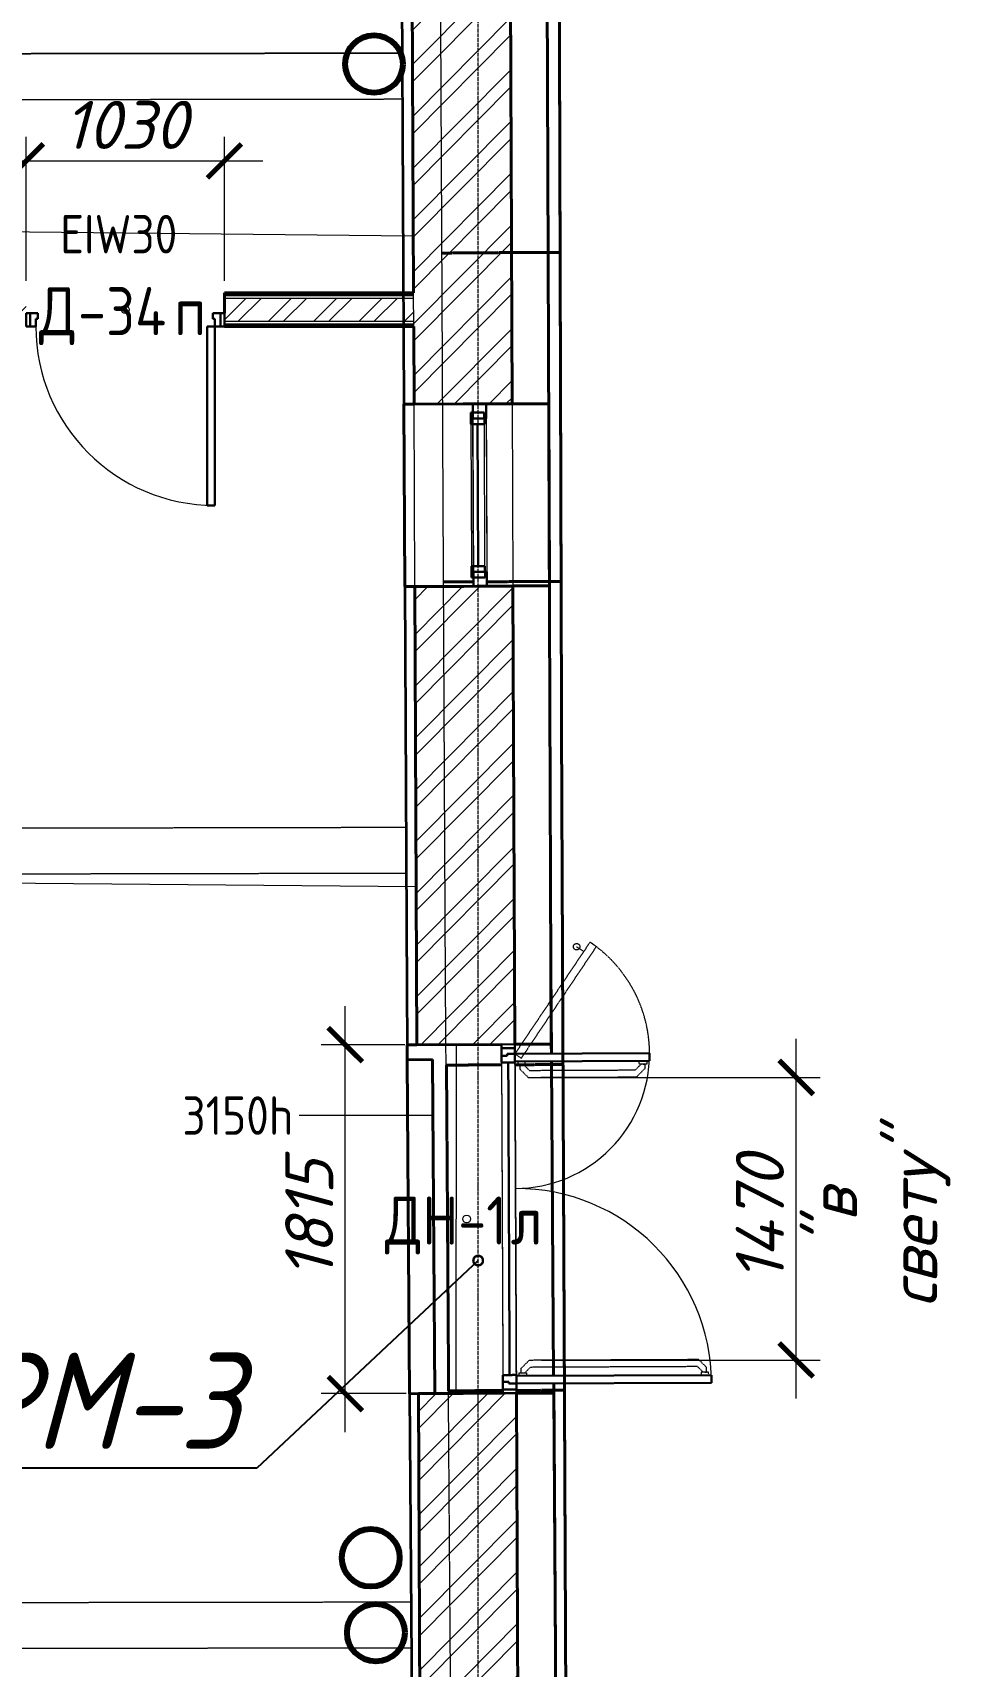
# Model space of a CAD drawing. Header units: millimetres. Extents: x 749182 to 2267578, y 70462 to 311449.
# Drawn here: x 2011814 to 2016590, y 100338 to 108835 of the extents above; entities that cross this region are included whole.
import ezdxf
from ezdxf import colors
from ezdxf.entities.mleader import LeaderData, LeaderLine
from ezdxf.math import Vec2, Vec3

# ---------------------------------------------------------------- set-up
doc = ezdxf.new("R2010")
doc.units = ezdxf.units.MM
for name, pattern in [('ADSK_Линия сетки', [25, 20, -2.5, 0, -2.5]), ('ADSK_Сверху', [4.5, 3, -1.5]), ('ADSK_Штриховая_ш2 п1', [3, 2, -1]), ('осеваяX2', [4, 2.5, -0.5, 0.5, -0.5])]:
    doc.linetypes.add(name, pattern=pattern)
doc.layers.get('Defpoints').update_dxf_attribs({"color": 255})
for name, color, linetype, lineweight in [('_ Окна', 7, 'Continuous', 30), ('Аннотация', 7, 'Continuous', 9), ('Витраж', 7, 'Continuous', 9), ('Двери', 7, 'Continuous', 20), ('Каркас', 7, 'Continuous', 9), ('Марки дверей', 7, 'Continuous', 20), ('Окна', 7, 'Continuous', 18), ('Оси', 165, 'осеваяX2', 13), ('Перекрытие', 7, 'Continuous', 18), ('Размер', 7, 'Continuous', 13), ('размеры', 7, 'Continuous', 9), ('Стены', 184, 'Continuous', 40), ('Стены внутренние', 7, 'Continuous', 18), ('Стены наружные', 7, 'Continuous', 18), ('Стены разрез', 7, 'Continuous', 35), ('Стены штриховка', 7, 'Continuous', 18), ('стояки', 7, 'Continuous', 9)]:
    doc.layers.add(name, color=color, linetype=linetype, lineweight=lineweight)
doc.layers.add('Линии', color=7, linetype='Continuous', lineweight=9, true_color=0x00a600)
doc.layers.add('планы со стояками отопление_dwg', color=7, linetype='Continuous', lineweight=9, true_color=0x767676)
doc.styles.add('GOST 2.304_new', font='isocpeur.ttf', dxfattribs={"width": 0.9, "oblique": 15})
doc.styles.add('GOST Common_1', font='GOST_Common.ttf', dxfattribs={"width": 0.9, "height": 250})
doc.styles.add('GOST Common_2', font='GOST_Common.ttf', dxfattribs={"width": 0.9, "height": 200})
doc.styles.add('М2', font='isocpeui.ttf')
doc.dimstyles.new('SPDS 1_100', dxfattribs={"dimscale": 100, "dimtxt": 2.5, "dimasz": 1.77, "dimexe": 1.25, "dimexo": 0.625, "dimtad": 1, "dimdec": 0, "dimrnd": 0.001, "dimzin": 9, "dimtxsty": 'М2', "dimblk": 'ARCHTICK', "dimcen": 2.5, "dimdle": 2, "dimclrt": 256, "dimadec": 0, "dimazin": 2, "dimtfac": 0.75, "dimtdec": 0, "dimtmove": 1, "dimatfit": 3, "dimfxl": 0, "dimtolj": 1, "dimlwd": 9, "dimlwe": 9, "dimarcsym": 0})

# ---------------------------------------------------------------- blocks, each defined once
blk = doc.blocks.new('Существующие стены 2 этаж - Существующие стены 2 этаж-699583-01 План 1-го этажа маркировочный')
at = {"layer": 'Стены', "color": 254, "linetype": 'ADSK_Сверху', "true_color": 0xe8c5d7}
for p, q in [((56321.4, 36945.7), (56344.1, 29409.7)), ((56336, 32075.4), (56328.2, 34669.6)), ((55719.9, 32072.1), (55926.7, 32074.1)), ((55926.7, 32074.1), (55719.9, 32072.1)), ((55926.7, 32074.1), (56336, 32075.4)), ((56336, 32075.4), (55926.7, 32074.1)), ((56341.2, 30364.1), (56336, 32075.4)), ((56341.2, 30364.1), (56336, 32075.4)), ((56336, 32075.4), (56341.2, 30364.1)), ((55885.6, 30362.5), (55728.2, 30361.6)), ((55728.2, 30361.6), (55885.6, 30362.5)), ((55963.7, 30362.9), (55955.6, 30362.9)), ((55955.6, 30362.9), (55963.7, 30362.9)), ((56341.2, 30364.1), (55963.7, 30362.9)), ((55963.7, 30362.9), (56341.2, 30364.1)), ((56344.1, 29409.7), (56341.2, 30364.1)), ((56351, 27851.8), (56344.1, 29409.7)), ((56344.1, 29409.7), (56381, 21103.7)), ((55745.3, 27848.6), (55741.4, 27848.6)), ((55741.4, 27848.6), (55745.3, 27848.6)), ((55741.4, 27848.6), (55745.3, 27848.6)), ((55745.3, 27848.6), (55741.4, 27848.6)), ((55745.3, 27848.6), (55970.3, 27850.1)), ((55970.3, 27850.1), (55745.3, 27848.6)), ((55756.4, 26154.6), (55745.3, 27848.6)), ((55745.3, 27848.6), (55756.4, 26154.6)), ((55970.3, 27850.1), (56031.4, 27850.3)), ((56031.4, 27850.3), (55970.3, 27850.1)), ((56101.4, 27850.6), (56351, 27851.8)), ((56351, 27851.8), (56101.4, 27850.6)), ((56358.5, 26157.8), (56351, 27851.8)), ((56358.5, 26157.8), (56351, 27851.8)), ((56351, 27851.8), (56358.5, 26157.8)), ((55753.6, 26154.6), (55756.4, 26154.6)), ((55756.4, 26154.6), (55753.6, 26154.6)), ((55756.4, 26154.6), (55753.6, 26154.6)), ((55753.6, 26154.6), (55756.4, 26154.6)), ((55981.3, 26156.1), (55756.4, 26154.6)), ((55756.4, 26154.6), (55981.3, 26156.1)), ((56038.8, 26156.4), (55981.3, 26156.1)), ((55981.3, 26156.1), (56038.8, 26156.4)), ((56358.5, 26157.8), (56108.8, 26156.7)), ((56108.8, 26156.7), (56358.5, 26157.8)), ((56369.3, 23741.1), (56358.5, 26157.8))]:
    blk.add_line(p, q, dxfattribs=at)
blk = doc.blocks.new('ADSK_БалкаЖБ_Прямоугольная - 238_4х558мм-821700-01 План 1-го этажа маркировочный')
at = {"layer": 'Каркас', "color": 253, "linetype": 'ADSK_Сверху', "true_color": 0xaaaaaa}
for p, q in [((-2970.8, 119.2), (-2970.8, -119.2)), ((-2970.8, 119.2), (2970.8, 119.2)), ((2970.8, -119.2), (2970.8, 119.2)), ((-2970.8, -119.2), (2970.8, -119.2))]:
    blk.add_line(p, q, dxfattribs=at)
blk = doc.blocks.new('ADSK_БалкаЖБ_Прямоугольная - 238_4х558мм-821702-01 План 1-го этажа маркировочный')
at = {"layer": 'Каркас', "color": 253, "linetype": 'ADSK_Сверху', "true_color": 0xaaaaaa}
for p, q in [((-2980.4, 119.2), (-2980.4, -119.2)), ((-2980.4, 119.2), (2980.4, 119.2)), ((2980.4, -119.2), (2980.4, 119.2)), ((-2980.4, -119.2), (2980.4, -119.2))]:
    blk.add_line(p, q, dxfattribs=at)
blk = doc.blocks.new('Прямоугольный импост - 70х20_56мм-1246268-01 План 1-го этажа маркировочный')
at = {"layer": 'Витраж', "color": 253, "linetype": 'ADSK_Сверху', "true_color": 0xaaaaaa}
for p, q in [((55951.6, 31288.6), (55881.6, 31288.3)), ((55881.6, 31288.3), (55881.9, 31212.3)), ((55951.6, 31288.6), (55951.9, 31212.6)), ((55885.4, 30414.3), (55885.7, 30338.3)), ((55885.7, 30338.3), (55955.7, 30338.6)), ((55955.4, 30414.6), (55955.7, 30338.6))]:
    blk.add_line(p, q, dxfattribs=at)
blk = doc.blocks.new('Прямоугольный импост - 70х20_56мм-1424571-01 План 1-го этажа маркировочный')
at = {"layer": 'Витраж', "color": 253, "linetype": 'ADSK_Сверху', "true_color": 0xaaaaaa}
for p, q in [((-76, 35), (0, 35)), ((0, 35), (0, -35)), ((0, -35), (-76, -35))]:
    blk.add_line(p, q, dxfattribs=at)
blk = doc.blocks.new('Прямоугольный импост - 70х20_56мм-1424572-01 План 1-го этажа маркировочный')
at = {"layer": 'Витраж', "color": 253, "linetype": 'ADSK_Сверху', "true_color": 0xaaaaaa}
for p, q in [((0, 35), (-76, 35)), ((0, -35), (0, 35)), ((-76, -35), (0, -35))]:
    blk.add_line(p, q, dxfattribs=at)
blk = doc.blocks.new('Прямоугольный импост - 70х60мм-1256187-01 План 1-го этажа маркировочный')
at = {"layer": 'Витраж', "color": 253, "linetype": 'ADSK_Сверху', "true_color": 0xaaaaaa}
for p, q in [((55951.9, 31212.6), (55881.9, 31212.3)), ((55881.9, 31212.3), (55885.4, 30414.3)), ((55951.9, 31212.6), (55955.4, 30414.6)), ((55885.4, 30414.3), (55955.4, 30414.6))]:
    blk.add_line(p, q, dxfattribs=at)
blk = doc.blocks.new('Витраж-тент - 75мм-2075144-01 План 1-го этажа маркировочный')
at = {"layer": '_ Окна', "color": 253, "linetype": 'ADSK_Сверху', "true_color": 0xaaaaaa}
for p, q in [((-887.5, 25), (-812.5, 25)), ((-812.5, 25), (-812.5, -45)), ((887.5, 25), (812.5, 25)), ((812.5, 25), (812.5, -45)), ((-812.5, -45), (-887.5, -45)), ((-812.5, -10), (812.5, -10)), ((812.5, -45), (887.5, -45))]:
    blk.add_line(p, q, dxfattribs=at)
at = {"layer": 'Окна', "color": 253, "linetype": 'ADSK_Сверху', "true_color": 0xaaaaaa}
for p, q in [((812.5, 25), (-812.5, 25)), ((-812.5, -45), (812.5, -45))]:
    blk.add_line(p, q, dxfattribs=at)
blk = doc.blocks.new('Прямоугольный импост - 70х20мм-2075044-01 План 1-го этажа маркировочный')
at = {"layer": 'Витраж', "color": 253, "linetype": 'ADSK_Сверху', "true_color": 0xaaaaaa}
for p, q in [((56031.1, 27936.8), (56038.8, 26161.8)), ((56101.1, 27937.1), (56108.8, 26162.1))]:
    blk.add_line(p, q, dxfattribs=at)
blk = doc.blocks.new('Прямоугольный импост - 70х20мм-2075145-01 План 1-го этажа маркировочный')
at = {"layer": 'Витраж', "color": 253, "linetype": 'ADSK_Сверху', "true_color": 0xaaaaaa}
for p, q in [((0, 45), (-20, 45)), ((-20, 45), (-20, -25)), ((0, -25), (0, 45)), ((-20, -25), (0, -25))]:
    blk.add_line(p, q, dxfattribs=at)
blk = doc.blocks.new('Прямоугольный импост - 70х20мм-2075146-01 План 1-го этажа маркировочный')
at = {"layer": 'Витраж', "color": 253, "linetype": 'ADSK_Сверху', "true_color": 0xaaaaaa}
for p, q in [((-20, -25), (-20, 45)), ((-20, 45), (0, 45)), ((0, 45), (0, -25)), ((0, -25), (-20, -25))]:
    blk.add_line(p, q, dxfattribs=at)
blk = doc.blocks.new('Существующие стены 1 эт - Существующие стены 1 эт-653793-01 План 1-го этажа маркировочный')
at = {"layer": 'Стены'}
for p, q in [((56256.8, 36643.2), (56287.6, 28354.9)), ((55523.7, 31285.7), (55576.6, 31285.9)), ((55528.3, 30338.7), (55523.7, 31285.7)), ((56086.6, 31287.8), (56276.7, 31288.5)), ((56276.7, 31288.5), (56280.2, 30341.5)), ((55580.7, 30338.9), (55528.3, 30338.7)), ((56280.2, 30341.5), (56090.7, 30340.8)), ((56287.6, 28354.9), (56290.7, 27908)), ((55591, 27954.9), (55540.6, 27954.7)), ((55541.2, 27876.5), (55540.6, 27954.7)), ((56290.3, 27958), (56101, 27957.1)), ((56290.3, 27958), (56290.7, 27908)), ((55672.6, 27877.5), (55541.2, 27876.5)), ((55672.6, 27877.5), (55541.2, 27876.5)), ((55553.7, 26139.6), (55541.2, 27876.5)), ((55685.1, 26140.6), (55672.6, 27877.5)), ((55685.1, 26140.6), (55672.6, 27877.5)), ((56291, 27868), (56302.3, 26233)), ((56291, 27868), (56302.3, 26233)), ((56302.6, 26193), (56339.4, 20901.7)), ((56302.6, 26193), (56303, 26143)), ((55553.7, 26139.6), (55685.1, 26140.6)), ((55831.6, 26141.6), (55685.1, 26140.6)), ((55971.6, 26142.6), (55831.6, 26141.6)), ((55971.6, 26142.6), (55971.6, 26141.6)), ((56108.8, 26142.2), (56303, 26143))]:
    blk.add_line(p, q, dxfattribs=at)
at = {"layer": 'Стены разрез'}
for p, q in [((56276.7, 31288.5), (56264.1, 34681.5)), ((55507.4, 34638.6), (55523.7, 31285.7)), ((55523.7, 31285.7), (56276.7, 31288.5)), ((56280.2, 30341.5), (55528.3, 30338.7)), ((55528.3, 30338.7), (55538.6, 28238.6)), ((56287.6, 28354.9), (56280.2, 30341.5)), ((56290.3, 27958), (56287.6, 28354.9)), ((55538.6, 28238.6), (55540.6, 27954.7)), ((55540.6, 27954.7), (56031, 27956.8)), ((56101, 27957.1), (56290.3, 27958)), ((55831.6, 26141.6), (55553.7, 26139.6)), ((55553.7, 26139.6), (55570.7, 23790.1)), ((55971.6, 26142.6), (55831.6, 26141.6)), ((55971.6, 26141.6), (55971.6, 26142.6)), ((56038.8, 26141.8), (55971.6, 26141.6)), ((56303, 26143), (56108.8, 26142.2)), ((56319.6, 23747.9), (56303, 26143))]:
    blk.add_line(p, q, dxfattribs=at)
blk = doc.blocks.new('Витраж-тент со смещением вовне - 60мм 30 сдвиг-1466954-01 План 1-го этажа маркировочный')
at = {"layer": '_ Окна'}
for p, q in [((-429, 25), (-429, -45)), ((-429, 25), (-369, 25)), ((-429, -45), (-429, 25)), ((-369, 25), (-369, -45)), ((429, 25), (369, 25)), ((369, 25), (369, -45)), ((429, -45), (429, 25)), ((429, -45), (429, 25)), ((-369, -45), (-429, -45)), ((-369, -10), (369, -10)), ((369, -45), (429, -45))]:
    blk.add_line(p, q, dxfattribs=at)
at = {"layer": 'Окна'}
for p, q in [((369, 25), (-369, 25)), ((-369, -45), (369, -45))]:
    blk.add_line(p, q, dxfattribs=at)
blk = doc.blocks.new('Прямоугольный импост - 70х20_56мм-V162-01 План 1-го этажа маркировочный')
at = {"layer": 'Витраж', "lineweight": 30}
for p, q in [((-76, 35), (0, 35)), ((-76, -35), (-76, 35)), ((0, 35), (0, -35)), ((0, -35), (-76, -35))]:
    blk.add_line(p, q, dxfattribs=at)
blk = doc.blocks.new('Прямоугольный импост - 70х20_56мм-V163-01 План 1-го этажа маркировочный')
at = {"layer": 'Витраж', "lineweight": 30}
for p, q in [((0, 35), (-76, 35)), ((-76, 35), (-76, -35)), ((0, -35), (0, 35)), ((-76, -35), (0, -35))]:
    blk.add_line(p, q, dxfattribs=at)
blk = doc.blocks.new('Прямоугольный импост - 70х60мм-V164-01 План 1-го этажа маркировочный')
at = {"layer": 'Витраж'}
for p, q in [((55885.4, 30414.3), (55881.9, 31212.3)), ((55951.9, 31212.6), (55955.4, 30414.6))]:
    blk.add_line(p, q, dxfattribs=at)
blk = doc.blocks.new('AC_Дверь_Однопольная_Стальная - Д-34п 1030х2200h-1983233-01 План 1-го этажа маркировочный')
at = {"layer": 'Двери', "lineweight": 30}
for p, q in [((-465, 1018), (-425, 1018)), ((-465, 88), (-465, 1018)), ((-425, 1018), (-425, 88)), ((-515, 88), (-495, 88)), ((-515, 18), (-515, 88)), ((-495, 88), (-465, 88)), ((-495, 18), (-495, 88)), ((-495, 88), (-495, 18)), ((-425, 88), (-465, 88)), ((-465, 88), (-465, 48)), ((465, 88), (495, 88)), ((465, 48), (465, 88)), ((495, 88), (495, 18)), ((495, 88), (515, 88)), ((495, 18), (495, 88)), ((515, 88), (515, 18)), ((-495, 18), (-515, 18)), ((-455, 18), (-495, 18)), ((-465, 48), (-455, 48)), ((-455, 48), (-455, 18)), ((455, 48), (465, 48)), ((455, 18), (455, 48)), ((495, 18), (455, 18)), ((515, 18), (495, 18))]:
    blk.add_line(p, q, dxfattribs=at)
at = {"layer": 'Двери'}
blk.add_arc((-465, 88), 930, 0, 90, dxfattribs=at)
blk = doc.blocks.new('AC_Дверь_Двупольная_Стальная - ДН-1л 1815х2110h-2039696-01 План 1-го этажа маркировочный')
at = {"layer": 'Двери', "linetype": 'ADSK_Сверху', "lineweight": 9}
for p, q in [((777.8, 1244.5), (735, 1201.7)), ((735, 323.4), (735, 1201.7)), ((801.5, 1225.7), (771.4, 1195.6)), ((771.4, 329.4), (771.4, 1195.6)), ((801.5, 1244.5), (777.8, 1244.5)), ((817.5, 1255), (801.5, 1255)), ((801.5, 1255), (801.5, 1216.5)), ((801.5, 1235.8), (801.5, 1244.5)), ((801.5, 1216.5), (817.5, 1216.5)), ((-817.5, 940), (-801.5, 940)), ((-801.5, 940), (-801.5, 901.5)), ((-801.5, 901.5), (-817.5, 901.5)), ((-801.5, 920.8), (-801.5, 929.5)), ((-801.5, 929.5), (-777.8, 929.5)), ((-801.5, 910.7), (-771.4, 880.6)), ((-777.8, 929.5), (-735, 886.7)), ((-771.4, 329.4), (-771.4, 880.6)), ((-735, 323.4), (-735, 886.7)), ((-801.5, 308.5), (-817.5, 308.5)), ((-817.5, 270), (-801.5, 270)), ((-801.5, 299.3), (-771.4, 329.4)), ((-801.5, 270), (-801.5, 308.5)), ((-801.5, 289.3), (-801.5, 280.6)), ((-801.5, 280.6), (-777.8, 280.6)), ((-777.8, 280.6), (-735, 323.4)), ((777.8, 280.6), (735, 323.4)), ((801.5, 299.3), (771.4, 329.4)), ((801.5, 280.6), (777.8, 280.6)), ((801.5, 270), (801.5, 308.5)), ((801.5, 308.5), (817.5, 308.5)), ((817.5, 270), (801.5, 270))]:
    blk.add_line(p, q, dxfattribs=at)
at = {"layer": 'Двери', "lineweight": 30}
for p, q in [((857.5, 1270), (817.5, 1270)), ((817.5, 1270), (817.5, 255)), ((857.5, 255), (857.5, 1270)), ((-857.5, 955), (-817.5, 955)), ((-857.5, 255), (-857.5, 955)), ((-817.5, 955), (-817.5, 255)), ((-907.5, 255), (-887.5, 255)), ((-907.5, 185), (-907.5, 255)), ((-887.5, 255), (-857.5, 255)), ((-887.5, 185), (-887.5, 255)), ((-887.5, 255), (-887.5, 185)), ((-817.5, 255), (-857.5, 255)), ((-857.5, 255), (-857.5, 215)), ((817.5, 255), (857.5, 255)), ((887.5, 255), (857.5, 255)), ((857.5, 255), (857.5, 215)), ((887.5, 185), (887.5, 255)), ((907.5, 255), (887.5, 255)), ((887.5, 255), (887.5, 185)), ((907.5, 185), (907.5, 255)), ((-887.5, 185), (-907.5, 185)), ((-847.5, 185), (-887.5, 185)), ((-857.5, 215), (-847.5, 215)), ((-847.5, 215), (-847.5, 185)), ((857.5, 215), (847.5, 215)), ((847.5, 215), (847.5, 185)), ((847.5, 185), (887.5, 185)), ((887.5, 185), (907.5, 185))]:
    blk.add_line(p, q, dxfattribs=at)
at = {"layer": 'Двери'}
for centre, radius, start, end in [((857.5, 255), 1015, 90, 180), ((-857.5, 255), 700, 360, 90)]:
    blk.add_arc(centre, radius, start, end, dxfattribs=at)
blk = doc.blocks.new('планы со стояками отопление_dwg-1484427-01 План 1-го этажа маркировочный')
at = {"layer": 'стояки', "lineweight": 80}
for centre in [(227764.2, 189132.3), (227747.2, 181363.3), (227773.6, 180974)]:
    blk.add_circle(centre, 149.9, dxfattribs=at)
blk = doc.blocks.new('ADSK_Марка_Дверь - Марка типа и комментарии-2020407-01 План 1-го этажа маркировочный')
at = {"layer": 'Марки дверей', "lineweight": 9}
blk.add_circle((0, 0), 0.2, dxfattribs=at)
blk = doc.blocks.new('_ArchTick')
at = {"color": 0, "linetype": 'ByBlock', "const_width": 0.15}
blk.add_lwpolyline([(-0.5, -0.5), (0.5, 0.5)], dxfattribs=at)
blk = doc.blocks.new('*D2932')
at = {"layer": 'Defpoints', "color": 0, "lineweight": 20, "transparency": 16777216}
for p in [(2012810.8, 108168.1), (2011780.8, 107482.7), (2012810.8, 107482.7)]:
    blk.add_point(p, dxfattribs=at)
at = {"layer": 'размеры', "color": 0, "lineweight": 9, "transparency": 16777216}
for p, q in [((2011780.8, 107545.2), (2011780.8, 108293.1)), ((2012810.8, 107545.2), (2012810.8, 108293.1)), ((2011580.8, 108168.1), (2013010.8, 108168.1))]:
    blk.add_line(p, q, dxfattribs=at)
at = {"layer": 'размеры', "color": 0, "lineweight": 9, "transparency": 16777216, "xscale": 177, "yscale": 177, "zscale": 177, "rotation": 180}
blk.add_blockref('_ArchTick', (2011780.8, 108168.1), dxfattribs=at)
at = {"layer": 'размеры', "color": 0, "lineweight": 9, "transparency": 16777216, "xscale": 177, "yscale": 177, "zscale": 177}
blk.add_blockref('_ArchTick', (2012810.8, 108168.1), dxfattribs=at)
at = {"layer": 'размеры', "lineweight": 20, "transparency": 16777216, "insert": (2012295.8, 108355.6), "char_height": 250, "width": 560.473, "attachment_point": 5, "style": 'М2'}
blk.add_mtext('\\A1;1030', dxfattribs=at)
blk = doc.blocks.new('*D2945')
at = {"layer": 'Defpoints', "color": 0, "lineweight": 20, "transparency": 16777216}
for p in [(2013439.4, 103571.5), (2013811.2, 103571.5), (2013819.1, 101756.6)]:
    blk.add_point(p, dxfattribs=at)
at = {"layer": 'размеры', "color": 0, "lineweight": 9, "transparency": 16777216}
for p, q in [((2013439.4, 101556.6), (2013439.4, 103771.5)), ((2013748.7, 103571.5), (2013314.4, 103571.5)), ((2013756.6, 101756.6), (2013314.4, 101756.6))]:
    blk.add_line(p, q, dxfattribs=at)
at = {"layer": 'размеры', "color": 0, "lineweight": 9, "transparency": 16777216, "xscale": 177, "yscale": 177, "zscale": 177}
for p, rotation in [((2013439.4, 103571.5), 90), ((2013439.4, 101756.6), 270)]:
    blk.add_blockref('_ArchTick', p, dxfattribs=dict(at, rotation=rotation))
at = {"layer": 'размеры', "lineweight": 20, "transparency": 16777216, "insert": (2013251.9, 102664.1), "char_height": 250, "width": 515.472, "attachment_point": 5, "rotation": 90, "style": 'М2'}
blk.add_mtext('\\A1;1815', dxfattribs=at)
blk = doc.blocks.new('*D2946')
at = {"layer": 'Defpoints', "color": 0, "lineweight": 20, "transparency": 16777216}
for p in [(2014390.3, 103401.5), (2015784.2, 103401.5), (2014396.7, 101931.6)]:
    blk.add_point(p, dxfattribs=at)
at = {"layer": 'размеры', "color": 0, "lineweight": 9, "transparency": 16777216}
for p, q in [((2015784.2, 101731.6), (2015784.2, 103601.5)), ((2014452.8, 103401.5), (2015909.2, 103401.5)), ((2014459.2, 101931.6), (2015909.2, 101931.6))]:
    blk.add_line(p, q, dxfattribs=at)
at = {"layer": 'размеры', "color": 0, "lineweight": 9, "transparency": 16777216, "xscale": 177, "yscale": 177, "zscale": 177}
for p, rotation in [((2015784.2, 103401.5), 90), ((2015784.2, 101931.6), 270)]:
    blk.add_blockref('_ArchTick', p, dxfattribs=dict(at, rotation=rotation))
at = {"layer": 'размеры', "lineweight": 20, "transparency": 16777216, "char_height": 250, "width": 1251.859, "attachment_point": 5, "rotation": 90, "style": 'М2'}
for s, insert in [('\\A1;"в свету"', (2016217.5, 102666.6)), ('\\A1;1470', (2015595.1, 102666.6))]:
    blk.add_mtext(s, dxfattribs=dict(at, insert=insert))
blk = doc.blocks.new('_DotSmall')
at = {"color": 0, "linetype": 'ByBlock', "lineweight": 35, "const_width": 0.5}
blk.add_lwpolyline([(-0.0625, 0, 1), (0.0625, 0, 1)], format="xyb", close=True, dxfattribs=at)

msp = doc.modelspace()

# ---------------------------------------------------------------- hatches: boundary and pattern name
at = {"layer": 'Стены внутренние', "lineweight": 9}
h = msp.add_hatch(dxfattribs=at)
h.set_pattern_fill('FP_1', color=256, style=0, pattern_type=2)
h.set_pattern_definition([(45, (1958220.23, 75616.62), (-117.8655, 117.8655), []), (45, (1958298.8, 75616.62), (-117.8655, 117.8655), [])])
h.paths.add_polyline_path([(2013794.9358, 107334.6869), (2013794.2955, 107454.6869), (2012810.7682, 107454.6869), (2012810.7682, 107334.6869), (2013794.4166, 107334.6869)])
h.paths.add_polyline_path([(2008872.898, 107334.6869), (2011780.7682, 107334.6869), (2011780.7682, 107454.6869), (2008713.5632, 107453.9662), (2008713.5632, 107334.6869), (2008741.5632, 107334.6869)])
at = {"layer": 'Стены наружные', "lineweight": 9}
h = msp.add_hatch(dxfattribs=at)
h.set_pattern_fill('FP_5', color=256, angle=45, style=0, pattern_type=2)
h.set_pattern_definition([(45.2479, (1958220.23, 75616.62), (-135.2854, 134.1198), []), (45.2479, (1958310.03, 75617), (-135.2854, 134.1198), [])])
h.paths.add_polyline_path([(2014351.9123, 96478.1885), (2014347.0935, 97591.9656), (2013837.0982, 97589.759), (2013841.8974, 96480.5433), (2014347.0935, 96478.2108)])
h.paths.add_polyline_path([(2013829.2239, 99409.742), (2014339.2191, 99411.9485), (2014329.0654, 101758.7487), (2013819.0702, 101756.5421), (2013828.7054, 99529.5912)])
h.paths.add_polyline_path([(2013811.2175, 103571.5251), (2014251.2134, 103573.4288), (2014251.2133, 103573.4494), (2014321.2127, 103573.7523), (2014310.9064, 105955.8333), (2013800.9111, 105953.6268), (2013809.99, 103855.2503)])
h.paths.add_polyline_path([(2013796.8009, 106903.6179), (2014306.7961, 106905.8244), (2014292.2443, 110269.1578), (2013782.2491, 110266.9513), (2013796.7946, 106905.0783)])
h.paths.add_polyline_path([(2013774.5911, 112036.9347), (2014284.5863, 112039.1412), (2014252.8434, 119375.8252), (2013742.8386, 119375.8252), (2013774.5911, 112037.0803)])

# ---------------------------------------------------------------- linework, layer by layer
at = {"layer": 'Аннотация'}
for p, q in [((2013205.3922, 103202.9215), (2013199.711, 103202.9215)), ((2013897.1073, 103202.9215), (2013205.3922, 103202.9215))]:
    msp.add_line(p, q, dxfattribs=at)
at = {"layer": 'Каркас', "color": 253, "linetype": 'ADSK_Сверху', "true_color": 0xb2b2b2}
for p, q in [((2013735.0417, 108728.7721), (2007827.7298, 108720.3451)), ((2013735.0417, 108728.7721), (2013735.3818, 108490.3723)), ((2007828.0699, 108481.9453), (2013735.3818, 108490.3723))]:
    msp.add_line(p, q, dxfattribs=at)
at = {"layer": 'Каркас', "color": 253, "linetype": 'ADSK_Сверху', "true_color": 0xaaaaaa}
for p, q in [((2007827.7298, 108720.3451), (2013735.0417, 108728.7721)), ((2013735.3818, 108490.3723), (2013735.0417, 108728.7721)), ((2007828.0699, 108481.9453), (2013735.3818, 108490.3723))]:
    msp.add_line(p, q, dxfattribs=at)
at = {"layer": 'Линии', "linetype": 'ADSK_Штриховая_ш2 п1'}
for p, q in [((2014321.429, 103523.7527), (2014712.1193, 104104.5807)), ((2014712.1193, 104104.5807), (2014745.3095, 104082.2555)), ((2014354.6192, 103501.4276), (2014745.3095, 104082.2555)), ((2014642.1856, 104081.2388), (2014679.5246, 104056.123)), ((2014321.2127, 103573.7523), (2014321.429, 103523.7527)), ((2014321.429, 103523.7527), (2014354.6192, 103501.4276))]:
    msp.add_line(p, q, dxfattribs=at)
msp.add_circle((2014642.1856, 104081.2388), 17, dxfattribs=at)
msp.add_arc((2014321.429, 103523.7527), 700, 0.07349367, 56.07349367, dxfattribs=at)
at = {"layer": 'Оси', "linetype": 'ADSK_Линия сетки'}
msp.add_line((2014130.1361, 71261.653), (2014130.1361, 120151.4054), dxfattribs=at)
at = {"layer": 'Перекрытие', "linetype": 'ADSK_Сверху'}
for p, q in [((2013916.7748, 112476.4221), (2013958.796, 103856.4597)), ((2013958.796, 103856.4597), (2014012.7723, 96379.6664))]:
    msp.add_line(p, q, dxfattribs=at)
at = {"layer": 'Перекрытие'}
for p, q in [((2011491.7995, 107803.2534), (2013793.0131, 107779.0801)), ((2007757.3826, 104447.5515), (2013807.6584, 104394.1353)), ((2014016.4998, 101757.988), (2014018.3171, 103572.4212))]:
    msp.add_line(p, q, dxfattribs=at)
at = {"layer": 'Стены внутренние', "lineweight": 40}
for p, q in [((2013794.2955, 107482.6869), (2012810.7682, 107482.6869)), ((2012810.7682, 107482.6869), (2012810.7682, 107376.6869)), ((2012810.7682, 107306.6869), (2013795.057, 107306.6869))]:
    msp.add_line(p, q, dxfattribs=at)
at = {"layer": 'Стены наружные', "lineweight": 40}
for p, q in [((2013782.2491, 110266.9513), (2013794.2955, 107482.6869)), ((2014306.7961, 106905.8244), (2014292.2443, 110269.1578)), ((2013795.057, 107306.6869), (2013796.8009, 106903.6179)), ((2013796.8009, 106903.6179), (2014306.7961, 106905.8244)), ((2014310.9064, 105955.8333), (2013800.9111, 105953.6268)), ((2014321.2127, 103573.7523), (2014310.9064, 105955.8333)), ((2013800.9111, 105953.6268), (2013811.2175, 103571.5251)), ((2013811.2175, 103571.5251), (2014251.2133, 103573.4288)), ((2014259.066, 101758.4458), (2013819.0702, 101756.5421)), ((2013819.0702, 101756.5421), (2013829.2239, 99409.742)), ((2014339.2191, 99411.9485), (2014329.0655, 101758.7487))]:
    msp.add_line(p, q, dxfattribs=at)
at = {"layer": 'Стены наружные'}
for p, q in [((2013800.9111, 105953.6268), (2013796.8058, 106902.4767)), ((2014306.7961, 106905.8244), (2014310.9064, 105955.8333)), ((2013819.0702, 101756.5421), (2013819.0701, 101756.5627))]:
    msp.add_line(p, q, dxfattribs=at)
at = {"layer": 'Стены штриховка'}
for p, q in [((2012810.7682, 107473.6869), (2013794.3344, 107473.6869)), ((2012810.7682, 107467.6869), (2013794.3604, 107467.6869)), ((2012810.7682, 107454.6869), (2013794.4166, 107454.6869)), ((2013795.057, 107306.6869), (2013794.2955, 107482.6869)), ((2012810.7682, 107334.6869), (2013794.9358, 107334.6869)), ((2012810.7682, 107321.6869), (2013794.9921, 107321.6869)), ((2012810.7682, 107315.6869), (2013795.018, 107315.6869))]:
    msp.add_line(p, q, dxfattribs=at)

# ---------------------------------------------------------------- block references
at = {"layer": '_ Окна', "rotation": 270.2478943676966}
msp.add_blockref('Витраж-тент со смещением вовне - 60мм 30 сдвиг-1466954-01 План 1-го этажа маркировочный', (2014138.8528, 106430.0933), dxfattribs=at)
at = {"layer": '_ Окна', "color": 253, "linetype": 'ADSK_Сверху', "true_color": 0xaaaaaa, "rotation": 270.2478943676963}
msp.add_blockref('Витраж-тент - 75мм-2075144-01 План 1-го этажа маркировочный', (2014300.1392, 102666.1093), dxfattribs=at)
at = {"layer": 'Витраж', "color": 253, "linetype": 'ADSK_Сверху', "true_color": 0xaaaaaa}
for name in ['Прямоугольный импост - 70х20_56мм-1246268-01 План 1-го этажа маркировочный', 'Прямоугольный импост - 70х60мм-1256187-01 План 1-го этажа маркировочный', 'Прямоугольный импост - 70х20мм-2075044-01 План 1-го этажа маркировочный']:
    msp.add_blockref(name, (1958220.2258, 75616.6187), dxfattribs=at)
for name, p, rotation in [('Прямоугольный импост - 70х20_56мм-1424572-01 План 1-го этажа маркировочный', (2014136.7977, 106905.0889), 90.24789436769659), ('Прямоугольный импост - 70х20мм-2075146-01 План 1-го этажа маркировочный', (2014296.2129, 103573.6008), 90.24789436769629)]:
    msp.add_blockref(name, p, dxfattribs=dict(at, rotation=rotation))
at = {"layer": 'Витраж', "rotation": 90.24789436769659}
msp.add_blockref('Прямоугольный импост - 70х20_56мм-V163-01 План 1-го этажа маркировочный', (2014136.7977, 106905.0889), dxfattribs=at)
at = {"layer": 'Витраж'}
msp.add_blockref('Прямоугольный импост - 70х60мм-V164-01 План 1-го этажа маркировочный', (1958220.2258, 75616.6187), dxfattribs=at)
at = {"layer": 'Витраж', "color": 253, "linetype": 'ADSK_Сверху', "true_color": 0xaaaaaa, "extrusion": (0, 0, -1)}
for name, p, rotation in [('Прямоугольный импост - 70х20_56мм-1424571-01 План 1-го этажа маркировочный', (-2014140.9079, 105955.0978), 269.7521056323035), ('Прямоугольный импост - 70х20мм-2075145-01 План 1-го этажа маркировочный', (-2014304.0656, 101758.6178), 269.7521056323037)]:
    msp.add_blockref(name, p, dxfattribs=dict(at, rotation=rotation))
at = {"layer": 'Витраж', "extrusion": (0, 0, -1), "rotation": 269.7521056323035}
msp.add_blockref('Прямоугольный импост - 70х20_56мм-V162-01 План 1-го этажа маркировочный', (-2014140.9079, 105955.0978), dxfattribs=at)
at = {"layer": 'Двери', "rotation": 180}
msp.add_blockref('AC_Дверь_Однопольная_Стальная - Д-34п 1030х2200h-1983233-01 План 1-го этажа маркировочный', (2012295.7682, 107394.6869), dxfattribs=at)
at = {"layer": 'Двери', "linetype": 'ADSK_Сверху', "lineweight": 9, "rotation": 270.2478943676962}
msp.add_blockref('AC_Дверь_Двупольная_Стальная - ДН-1л 1815х2110h-2039696-01 План 1-го этажа маркировочный', (2014070.1414, 102665.1575), dxfattribs=at)
at = {"layer": 'Каркас', "color": 253, "linetype": 'ADSK_Сверху', "true_color": 0xaaaaaa}
for name, p, rotation in [('ADSK_БалкаЖБ_Прямоугольная - 238_4х558мм-821700-01 План 1-го этажа маркировочный', (2010784.4126, 104577.6773), 0.1135692853817458), ('ADSK_БалкаЖБ_Прямоугольная - 238_4х558мм-821702-01 План 1-го этажа маркировочный', (2010802.2474, 100550.1859), 0.08173429478806005)]:
    msp.add_blockref(name, p, dxfattribs=dict(at, rotation=rotation))
at = {"layer": 'Марки дверей', "xscale": 99.99999999999993, "yscale": 99.99999999999993, "zscale": 99.99999999999993}
for p in [(2012295.7682, 107394.6869), (2014070.1414, 102665.1575)]:
    msp.add_blockref('ADSK_Марка_Дверь - Марка типа и комментарии-2020407-01 План 1-го этажа маркировочный', p, dxfattribs=at)
at = {"layer": 'планы со стояками отопление_dwg', "color": 6, "true_color": 0xff00ff}
msp.add_blockref('планы со стояками отопление_dwg-1484427-01 План 1-го этажа маркировочный', (1785824.7266, -80460.4271), dxfattribs=at)
at = {"layer": 'Стены', "color": 254, "linetype": 'ADSK_Сверху', "true_color": 0xe8c5d7}
msp.add_blockref('Существующие стены 2 этаж - Существующие стены 2 этаж-699583-01 План 1-го этажа маркировочный', (1958220.2258, 75616.6187), dxfattribs=at)
at = {"layer": 'Стены', "color": 243, "true_color": 0xbb5389}
msp.add_blockref('Существующие стены 1 эт - Существующие стены 1 эт-653793-01 План 1-го этажа маркировочный', (1958220.2258, 75616.6187), dxfattribs=at)

# ---------------------------------------------------------------- texts
at = {"layer": 'Аннотация', "insert": (2012592.4922, 103302.9215), "char_height": 200, "width": 735.949125, "attachment_point": 1, "style": 'GOST Common_1'}
msp.add_mtext('3150h', dxfattribs=at)
at = {"layer": 'Марки дверей', "lineweight": 9, "attachment_point": 1}
for s, insert, char_height, width, style in [('EIW30', (2011957.189, 107887.1009), 200, 779.24025, 'GOST Common_1'), ('\\fGOST Common|b0|i0|c204|p34|;\\W.9;Д', (2011846.939, 107511.7), 250, 245.316375, 'GOST Common_2'), ('-34', (2012049.3452, 107511.7), 250, 606.07575, 'GOST Common_2'), ('\\fGOST Common|b0|i0|c204|p34|;\\W.9;п', (2012549.4077, 107511.7), 250, 194.810062, 'GOST Common_2'), ('ДН', (2013645.1621, 102782.1706), 250, 461.772, 'GOST Common_2'), ('-1', (2014026.1621, 102782.1706), 250, 331.898625, 'GOST Common_2'), ('\\fGOST Common|b0|i0|c204|p34|;\\W.9;л', (2014300.0059, 102782.1706), 250, 194.810062, 'GOST Common_2')]:
    msp.add_mtext(s, dxfattribs=dict(at, insert=insert, char_height=char_height, width=width, style=style))

# ---------------------------------------------------------------- dimensions: what is measured, and where the dimension line sits
at = {"layer": 'размеры', "lineweight": 20}
dim = msp.add_linear_dim(base=(2012810.7682, 108168.084), p1=(2011780.7682, 107482.6869), p2=(2012810.7682, 107482.6869), dimstyle='SPDS 1_100', dxfattribs=at)
dim.commit()
dim.dimension.update_dxf_attribs({"geometry": '*D2932', "text_midpoint": (2012295.7682, 108355.584)})
dim = msp.add_linear_dim(base=(2013439.4486, 103571.5457), p1=(2013819.0701, 101756.5627), p2=(2013811.2174, 103571.5457), angle=90, dimstyle='SPDS 1_100', dxfattribs=at)
dim.commit()
dim.dimension.update_dxf_attribs({"geometry": '*D2945', "text_midpoint": (2013251.9486, 102664.0542)})
dim = msp.add_linear_dim(base=(2015784.1771, 103401.5496), p1=(2014396.6684, 101931.5634), p2=(2014390.3084, 103401.5496), angle=90, text='<>\\X"в свету"', dimstyle='SPDS 1_100', dxfattribs=at)
dim.commit()
dim.dimension.update_dxf_attribs({"geometry": '*D2946', "text_midpoint": (2015784.1771, 102666.5565)})

# ---------------------------------------------------------------- leaders
at = {"layer": 'Размер', "color": 210, "ltscale": 20}
ml = msp.add_multileader_mtext('Standard', dxfattribs=at)
ml.set_content('\\A1;РМ-3', color=210, style='GOST 2.304_new')
ml.set_leader_properties()
ml.set_arrow_properties(name='DOTSMALL')
ml.build(insert=Vec2(0, 0))
ml.multileader.update_dxf_attribs({"text_left_attachment_type": 6, "text_right_attachment_type": 6, "dogleg_length": 1, "arrow_head_size": 100})
ctx = ml.context
ctx.base_point, ctx.char_height, ctx.arrow_head_size, ctx.landing_gap_size, ctx.plane_origin = Vec3(2011385.8923, 101369.4785), 500, 100, 0, Vec3(1989316.6748, 244132.3532)
ctx.left_attachment, ctx.right_attachment, ctx.text_align_type = 6, 6, 1
notes = []
notes.append((ctx, [(0, (1, 1, 0), (2012978.8415, 101369.4785), (-1, 0), 20, [(0, [(2014130.1361, 102448.8373)], 0, [])])]))
ctx.mtext.insert, ctx.mtext.rotation, ctx.mtext.width, ctx.mtext.alignment, ctx.mtext.flow_direction = Vec3(2012172.3669, 101969.4785), 6.283185307, 1286.674802, 2, 5
for ctx, leaders in notes:
    for number, flags, end, landing, length, lines in leaders:
        leader = LeaderData()
        leader.index, (leader.has_last_leader_line, leader.has_dogleg_vector, leader.attachment_direction) = number, flags
        leader.last_leader_point, leader.dogleg_vector, leader.dogleg_length = Vec3(end), Vec3(landing), length
        for number, points, colour, breaks in lines:
            line = LeaderLine()
            line.index, line.vertices, line.color, line.breaks = number, Vec3.list(points), colors.encode_raw_color(colour), breaks
            leader.lines.append(line)
        ctx.leaders.append(leader)

doc.saveas('drawing.dxf')
